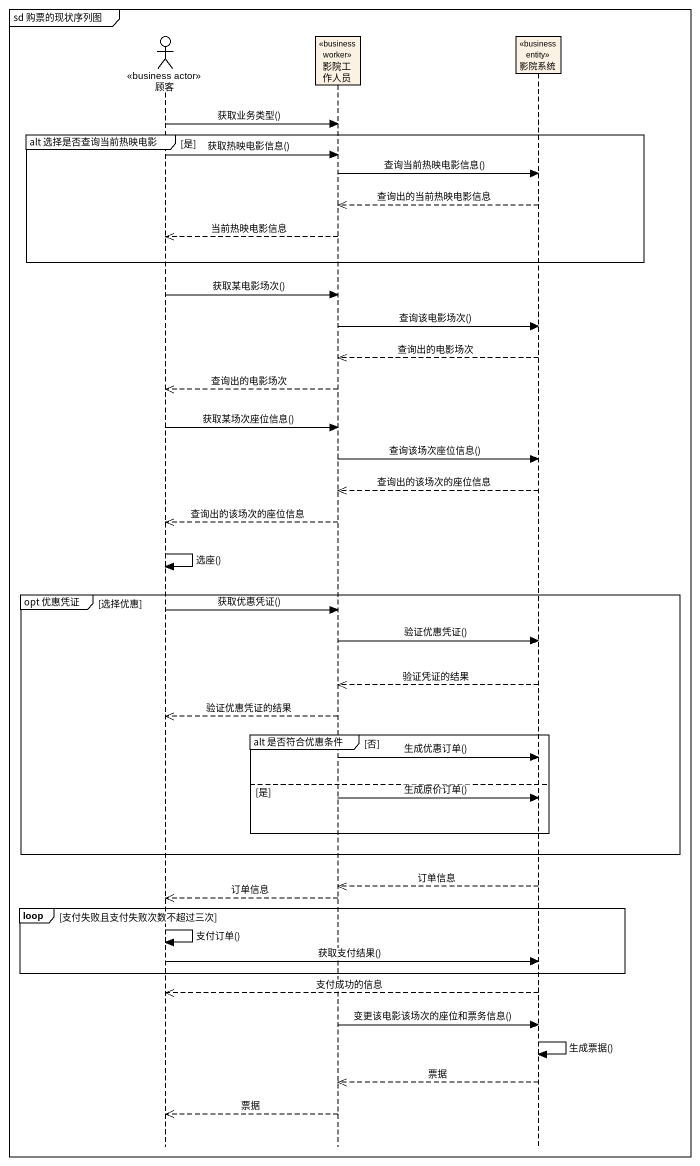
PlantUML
@startuml
mainframe sd 购票的现状序列图
hide footbox
actor 顾客 <<business actor>>
participant 影院工作人员 <<business worker>>
participant 影院系统 <<business entity>>

顾客 -> 影院工作人员 : 获取业务类型()
group alt 选择是否查询当前热映电影 [是]
  顾客 -> 影院工作人员 : 获取热映电影信息()
  影院工作人员 -> 影院系统 : 查询当前热映电影信息()
  影院系统 -->> 影院工作人员 : 查询出的当前热映电影信息
  影院工作人员 -->> 顾客 : 当前热映电影信息
end
顾客 -> 影院工作人员 : 获取某电影场次()
影院工作人员 -> 影院系统 : 查询该电影场次()
影院系统 -->> 影院工作人员 : 查询出的电影场次
影院工作人员 -->> 顾客 : 查询出的电影场次
顾客 -> 影院工作人员 : 获取某场次座位信息()
影院工作人员 -> 影院系统 : 查询该场次座位信息()
影院系统 -->> 影院工作人员 : 查询出的该场次的座位信息
影院工作人员 -->> 顾客 : 查询出的该场次的座位信息
顾客 -> 顾客 : 选座()
group opt 优惠凭证 [选择优惠]
  顾客 -> 影院工作人员 : 获取优惠凭证()
  影院工作人员 -> 影院系统 : 验证优惠凭证()
  影院系统 -->> 影院工作人员 : 验证凭证的结果
  影院工作人员 -->> 顾客 : 验证优惠凭证的结果
  group alt 是否符合优惠条件 [否]
    影院工作人员 -> 影院系统 : 生成优惠订单()
  else 是
    影院工作人员 -> 影院系统 : 生成原价订单()
  end
end
影院系统 -->> 影院工作人员 : 订单信息
影院工作人员 -->> 顾客 : 订单信息
loop 支付失败且支付失败次数不超过三次
  顾客 -> 顾客 : 支付订单()
  顾客 -> 影院系统 : 获取支付结果()
end
影院系统 -->> 顾客 : 支付成功的信息
影院工作人员 -> 影院系统 : 变更该电影该场次的座位和票务信息()
影院系统 -> 影院系统 : 生成票据()
影院系统 -->> 影院工作人员 : 票据
影院工作人员 -->> 顾客 : 票据
@enduml
